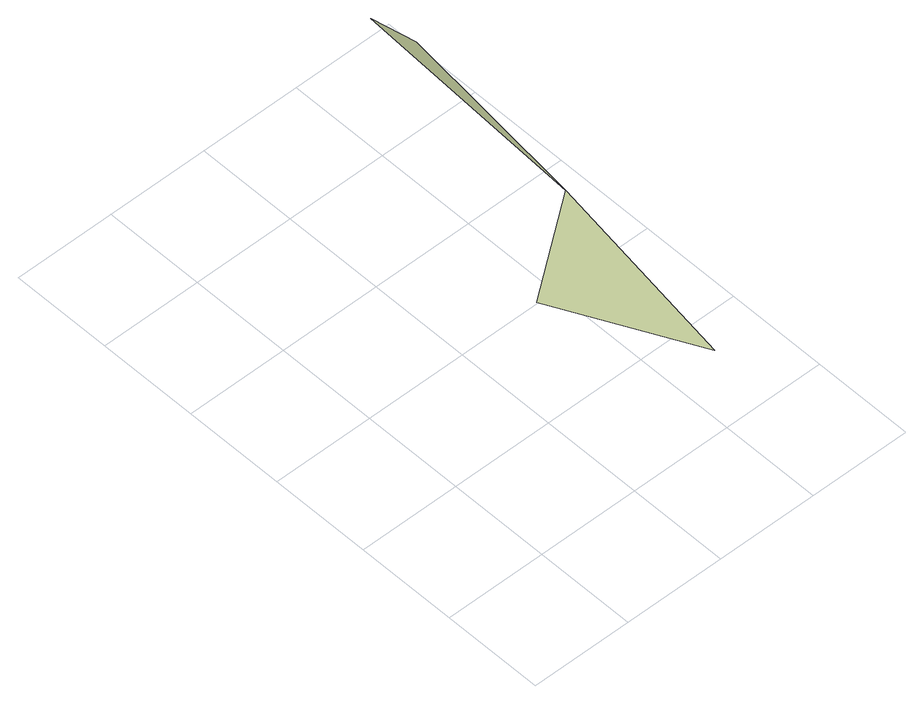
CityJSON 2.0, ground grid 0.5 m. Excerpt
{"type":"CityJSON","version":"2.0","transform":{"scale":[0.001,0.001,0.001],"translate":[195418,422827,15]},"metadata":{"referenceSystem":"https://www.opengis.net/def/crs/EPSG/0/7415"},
"CityObjects":{
"landuse1":{"type":"LandUse","attributes":{"3df_class":"Terrain","bgt_status":"bestaand","bgt_functie":"berm","relatievehoogteligging":0,"bgt_fysiekvoorkomen":"groenvoorziening","ondersteunendwegdeeloptalud":"false","plus_fysiekvoorkomen":"gras- en kruidachtigen","aantal_punten":0},"geometry":[{"type":"MultiSurface","lod":"1","boundaries":[[[0,1,2]],[[3,4,0]]]}]}
},
"vertices":[
[1366,1329,250],[844,937,293],[1249,338,190],[1484,2321,240],[1344,2437,389]
]}
